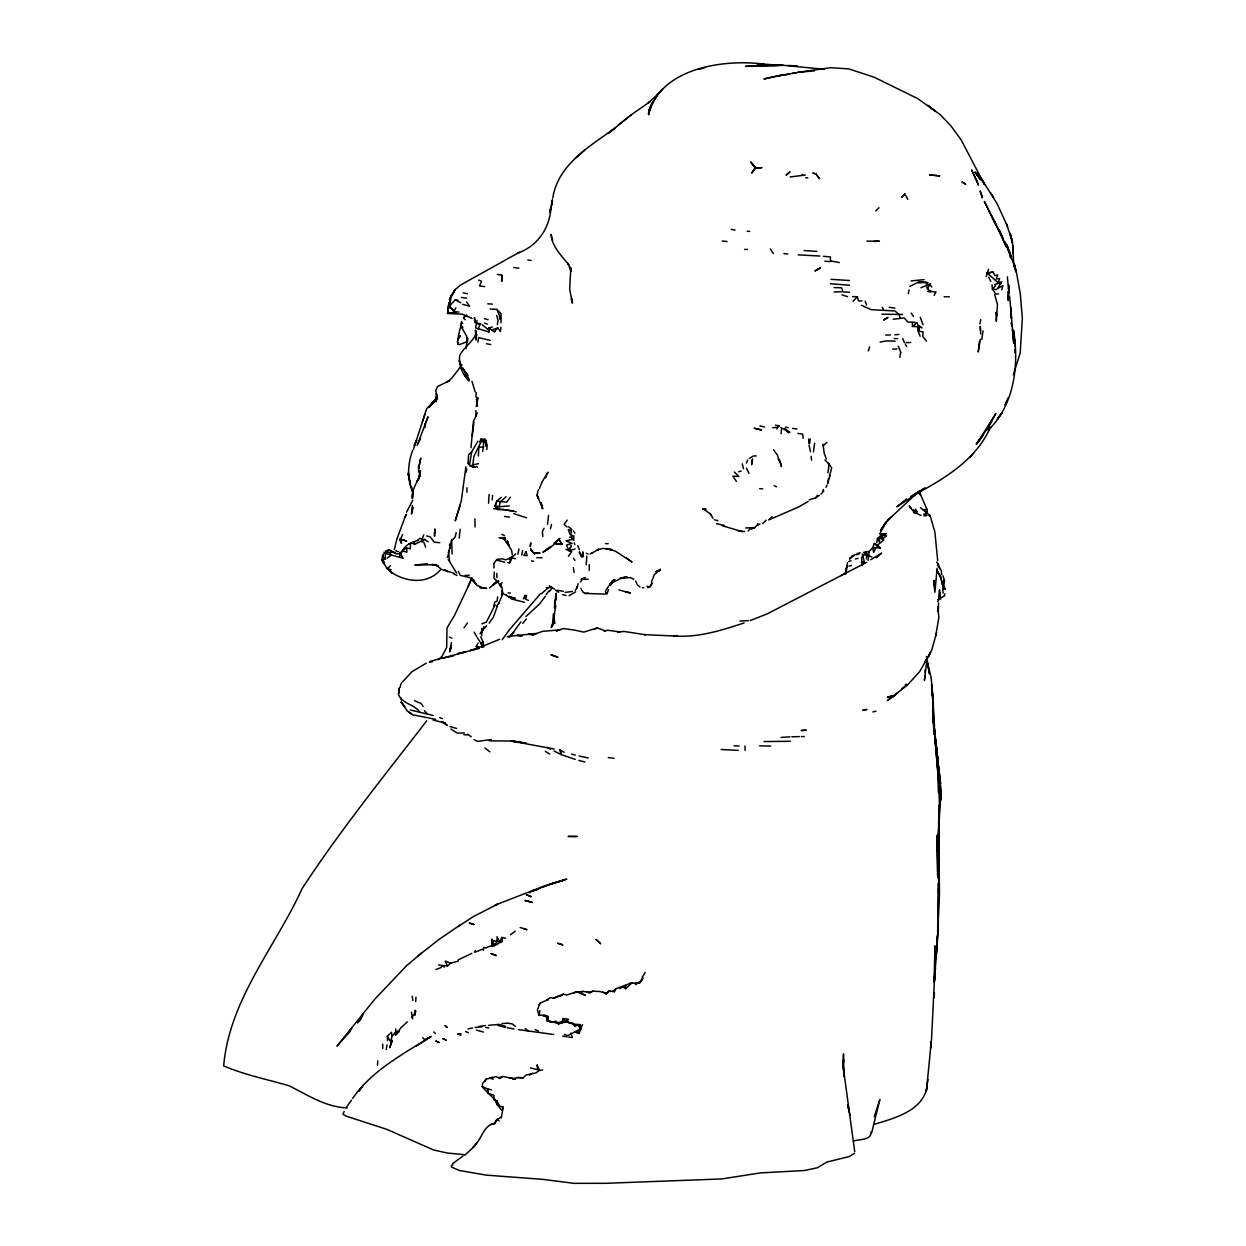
<?xml version="1.0" encoding="UTF-8"?>
<svg xmlns="http://www.w3.org/2000/svg" width="1246" height="1246" viewBox="0 0 1246 1246"><rect width="100%" height="100%" fill="white"/><g stroke="black" fill="none" stroke-linecap="round" stroke-linejoin="round"><path stroke-width="1.5" d="M501.266 1117.942L503.213 1107.18L499.724 1106.214L496.718 1100.794L493.977 1099.673L494.008 1095.327L487.793 1093.225L487.607 1088.911L482.218 1086.652L482.607 1083.537L485.971 1079.223L496.064 1076.637L500.316 1078.413L502.543 1076.451L515.673 1078.943L509.287 1077.977M933.784 723.692L933.784 734.206L933.285 700.205L931.541 684.63L932.475 695.829L932.148 687.371L931.058 677.466L926.619 658.791M1013.855 266.379L1012.484 242.082L1006.457 223.766M744.937 746.027L745.124 750.341M938.581 893.071L938.409 883.103L938.316 929.298L934.329 981.63L934.998 968.485L931.556 1038.681L926.619 1089.144M938.518 887.946L937.693 927.398M501.889 275.195L501.842 281.066L501.889 275.195L497.481 274.4M940.325 800.477L940.294 785.821L940.325 800.477L940.387 791.693M937.584 931.977L939.484 894.348L938.659 828.933L938.191 861.609M938.487 844.819L938.612 832.624M938.347 877.075L939.391 803.654L937.927 760.387L934.516 732.399L935.839 746.385M938.923 821.706L939.173 808.311L938.877 813.607M399.172 692.76L399.234 688.555L398.518 693.944L399.234 688.135L400.355 686.967M937.74 874.708L938.051 837.281M466.876 492.139L466.939 487.778M937.771 876.935L937.085 835.334L937.49 852.015M938.705 836.969L939.11 811.177M436.77 397.272L435.243 400.464L436.474 396.773L436.256 401.928L436.443 393.752L437.393 399.016L435.757 390.605L437.517 386.556L449.681 380.528L446.504 382.429L451.395 378.644L460.849 366.495M501.967 587.084L502.699 593.408L506.374 595.308M570.73 271.005L570.808 267.843L569.687 289.461L572.412 303.105L571.727 299.351M927.211 657.717L924.392 680.378L924.968 676.189M937.631 876.514L937.163 842.717M501.017 322.776L501.079 313.758L496.78 309.288L499.148 314.708M937.771 850.006L938.036 841.143L937.817 848.261M451.239 647.032L449.572 651.798L451.379 642.656M934.936 581.134L934.702 587.458L934.111 580.496L934.702 587.458L934.921 581.243M938.098 858.167L938.908 805.352L938.986 817.096M934.578 976.864L934.858 945.854L934.251 982.705L934.578 976.864L934.5 977.954M485.893 446.239L485.146 439.526L482.109 439.776L473.947 456.238L472.764 464.914L470.536 466.269L468.06 463.512L468.574 454.634L471.673 451.877L477.95 441.177M477.078 320.347L475.583 327.885L488.915 331.903L489.086 328.477M553.411 614.527L552.352 625.71L552.757 624.106L551.246 627.517L553.878 622.548M814.619 443.311L813.451 451.987M573.705 540.468L573.908 536.076L570.808 535.032L571.322 530.578L568.285 529.612L570.045 534.534M940.138 799.2L940.387 793.889M483.448 950.34L483.588 947.412L486.314 947.988M937.989 842.888L938.456 833.403M415.712 1001.566L415.946 997.174M979.372 341.497L978.235 351.995L980.353 339.286M1014.82 352.307L1015.007 348.88M457.983 338.912L460.444 335.813C458.279 337.323 455.6 343.631 459.104 344.737L467.125 341.684M472.265 435.664L473.932 422.301M936.852 944.577L936.011 958.579L937.755 932.148M402.816 558.192L399.935 553.006L402.816 558.192L399.655 557.336L399.935 553.006L405.9 548.209M486.843 449.526L487.124 445.087L485.738 440.165L481.143 438.904L479.632 442.081M926.417 1089.705C920.638 1111.37 893.787 1118.425 874.645 1124.219M400.168 540.53L400.309 538.428L401.492 543.334L400.168 540.53L402.458 534.674M553.878 615.041L554.626 623.639L553.52 613.577M935.248 970.416L935.388 968.064M934.095 997.61L934.422 992.595M377.491 1065.252L377.772 1060.844M419.201 478.947L419.591 473.62L419.622 476.517M465.895 466.783L461.332 500.612L455.226 520.875L460.272 505.051M548.567 515.346L547.524 524.239M862.279 553.94L864.475 562.195L862.216 565.653L861.609 557.819L863.042 555.093L866.5 554.782L871.873 557.04M412.239 505.487L411.507 514.022L413.283 507.278M476.237 392.49L475.91 396.898L477.981 398.144L476.206 406.554M938.799 816.815L939.079 813.14M937.568 757.724L936.494 749.671L941.088 790.618L938.799 826.285M412.379 497.995C411.336 487.825 419.684 480.426 420.416 470.77L419.668 476.097L417.192 481.377L417.815 480.037M781.102 433.779L781.476 429.372M1008.185 291.58L1008.216 300.535L1008.73 285.038L1009.182 293.667M542.228 506.67L542.275 508.197L541.076 502.668L542.726 508.835L537.119 495.238L537.727 491.812M662.685 88.949L657.935 94.089L650.988 105.583L652.452 102.546L648.481 113.729L649.322 109.555L648.621 114.757C659.305 67.954 724.315 58.718 764 64.185L756.82 63.655L783.111 65.477M554.299 614.948L555.809 605.307M568.674 1021.315L561.619 1022.919L547.196 1021.081L548.131 1016.565L538.739 1014.602L537.384 1009.681L540.203 1003.155L548.474 999.432L546.916 1000.008L550.125 997.61L553.504 998.326L558.068 996.27M418.609 468.309L420.727 458.341L418.609 468.309L418.594 466.253L418.656 472.156M936.665 943.035L937.319 935.715M492.186 499.833L492.606 495.41M842.935 1066.42L843.511 1053.851L843.963 1075.329L844.212 1076.887L843.215 1067.121L854.74 1151.662M457.998 338.538L457.827 340.392L458.357 336.763M413.049 493.276C406.99 479.539 407.395 464.306 412.691 450.382M530.375 546.402L530.749 542.835L530.251 546.76M395.698 1028.916L395.589 1034.928M842.997 1065.86L843.62 1059.848L842.919 1066.623M494.304 572.226L494.008 578.144L496.811 581.041M554.439 607.97L555.918 593.672M555.918 596.927L556.323 593.065M809.729 443.358L810.196 438.981M926.479 341.139L922.741 336.358L923.099 331.934L918.66 331.156L919.127 326.717L916.76 322.823L913.271 322.169M448.467 305.628L456.083 313.182L448.467 305.628L447.625 313.447L462.468 314.194L472.032 318.415M414.871 1014.758L415.354 1010.319L414.747 1015.178L415.65 1010.927L414.248 1014.898L415.494 1012.282L411.819 1017.499M651.923 579.92L651.424 584.281L650.007 586.819L647.655 587.676M981.786 339.473L983.032 330.829M551.635 205.372L552.383 200.076L549.766 212.35L551.075 206.805C549.938 227.987 537.898 245.758 518.04 253.031L519.442 252.237L460.475 285.085L455.211 289.555L449.946 298.448M448.591 552.492L451.628 539.861M918.66 331.156L918.8 325.751L921.931 327.823L919.205 326.935M420.416 470.77L419.668 476.097M500.954 327.277L500.378 331.607L497.777 327.838L491.734 330.034L488.853 328.165L492.372 326.982M944.499 595.495L944.795 593.781M396.617 1034.414L397.085 1030.972M551.682 205.138L552.383 200.076M470.972 447.797L473.418 421.428L477.343 412.956M927.943 1079.472L926.245 1091.371L926.79 1087.571M497.652 596.912L497.029 601.242L494.678 602.052L493.805 606.319M478.339 456.036L478.916 447.189L483.495 447.034L483.479 442.517L482.109 439.776M880.548 534.674L880.299 536.294L883.367 537.961L883.601 540.157L877.137 545.437L874.287 543.552L872.73 547.601L869.194 551.557L868.213 560.435M497.372 324.708L498.011 320.393L496.718 315.487M488.541 503.228L489.102 494.444M827.796 483.043L828.45 478.573M899.877 357.306L900.531 352.992M876.779 542.773L877.449 538.459L880.237 536.387M404.857 517.106L406.476 514.193L404.358 518.959M436.349 397.567L436.474 396.773M938.581 603.017L938.285 611.599L937.708 606.475L938.892 617.455L935.699 635.912M424.824 426.148L425.26 423.547L424.621 427.347M846.797 566.992L847.498 562.678M939.577 597.13L940.278 592.878L939.001 598.064M937.631 601.693L939.048 598.905L944.39 595.868M939.686 596.398L940.278 592.878L938.674 599.684M586.819 556.043L586.212 564.89M589.311 570.419L589.202 564.547M539.082 1015.007L539.845 1010.522M937.117 568.301L934.889 592.255L933.799 580.698M449.245 306.314L450.631 298.978L449.245 306.314L455.304 299.756L457.936 300.27M459.572 330.626L458.435 336.171M477.825 342.136L478.651 337.635L490.192 340.345M386.229 1049.49L387.039 1044.973M495.737 503.353L495.223 505.86L499.241 506.733L500.067 502.231L506.063 496.733M459.618 330.47L461.222 324.863M936.556 632.781L931.572 650.599L919.75 671.485L907.415 685.098L887.339 700.657L898.101 692.449M854.554 1153.282L849.149 1156.584L827.001 1162.02L817.267 1167.782L804.589 1170.492L760.309 1172.922L721.761 1178.95L605.696 1183.311L574.11 1183.357L542.789 1179.355L486.298 1175.134L459.244 1170.461L451.395 1167.004L451.488 1165.353L452.983 1164.885M555.529 600.852L556.323 596.616M394.297 549.673L396.82 539.269L403.938 520.034M383.534 563.566L381.93 559.656L382.756 555.389L382.647 561.043L384.749 564.874L387.413 568.783L391.135 569.749M979.932 323.898L980.758 319.63M517.915 554.205L518.959 548.925M578.097 583.549L577.241 587.816L575.231 590.308M466.144 472.265L466.783 469.135M521.685 555.124L522.619 550.592M482.623 451.286L483.495 447.034M460.148 529.223L459.244 538.085M547.196 1021.081L548.131 1016.565L543.069 1015.537L544.907 1014.929M552.772 198.145C557.772 164.41 590.495 145.922 615.508 127.653L608.079 133.509L631.161 114.866L649.929 101.736L648.122 103.138L657.935 94.089M466.051 348.631L467.562 337.931L467.562 341.326L466.611 336.14L460.553 325.642M871.639 1132.91L879.863 1099.517L874.225 1116.774M908.287 293.604L909.128 289.913M554.532 604.045L555.7 598.999M904.861 194.065L901.512 197.257L904.861 194.065L907.742 199.344M830.038 475.567L827.78 483.308M424.73 427.534L425.556 424.076M456.176 532.696L455.039 537.26L451.675 540.593L452.08 554.003M847.373 565.668L845.629 574.188L845.738 568.192M550.436 528.693L551.526 524.504M648.948 110.956L650.101 106.658M502.465 594.685L498.4 604.17M1001.722 289.679L1002.937 285.521L997.314 288.714L1001.192 283.013L998.186 282.764M945.558 589.28L941.696 583.003L942.241 583.938M501.546 594.622L501.951 593.283M501.204 497.356L496.64 501.25L495.223 505.86L497.232 509.38L498.945 509.489L498.12 508.586M447.376 557.569L448.809 552.944M395.403 1035.286L401.025 1027.654L407.349 1021.829M827.905 472.826L829.088 464.151L824.93 459.914M528.397 600.385L525.485 599.046L526.653 595.323M413.47 449.339L426.615 408.828L436.816 397.801M640.646 982.05L641.612 978.967M392.038 1036.407L390.559 1041.609L387.366 1036.236L391.509 1032.327L392.038 1036.407L395.387 1032.295M545.701 477.888L546.231 476.268M868.306 350.951L869.646 346.84M497.17 606.631L493.4 617.097L489.164 623.202M485.224 1081.45L485.971 1079.223M422.394 421.818L425.073 413.765M608.484 589.529L607.098 593.626L604.762 594.077L585.433 593.454L583.097 592.224M509.225 596.133L509.489 597.722M652.702 579.11L654.181 574.827L660.458 569.266L656.86 571.4L659.944 570.512L655.489 571.712M986.707 274.712L988.592 269.245M471.673 451.877L469.602 464.509L470.536 466.269L475.567 467.25L472.452 466.643L473.558 466.347M507.698 562.6L509.583 562.849L511.39 557.678L505.767 559.812L502.403 558.8L496.905 559.376L494.195 563.083M418.142 442.891L428.001 416.818L425.976 422.347M423.718 534.861L421.911 539.985L424.497 539.425L428.219 541.87M829.415 476.284L831.674 467.935L829.088 464.151M486.579 621.754L495.16 604.777M503.213 1107.18L501.998 1110.544L497.388 1105.015L496.718 1100.794L493.977 1099.673M553.006 1021.86L558.769 1023.901L561.619 1022.919L563.208 1018.589L568.565 1019.181L565.419 1021.611L561.977 1021.782M1006.347 402.224L1007.874 398.128M400.978 554.377C402.925 546.262 410.744 542.01 418.329 540.437M564.407 1034.476L567.74 1035.675L574.484 1032.093L579.079 1033.51L582.505 1024.617M986.1 276.534L987.486 273.326L993.062 272.08L994.775 275.584L997.735 274.961L996.239 279.026L999.604 278.528L998.28 282.64L1001.768 281.876M1006.784 400.76L1005.117 405.184L1005.833 403.595M448.342 552.554L448.903 551.075M568.441 556.261L571.758 551.589L569.235 550.81L571.182 545.717L568.83 550.514L566.027 549.408M400.293 686.016L401.539 682.792M435.446 1033.573L433.826 1031.953M1013.325 374.797L1020.209 352.992L1022.343 318.446L1020.349 294.227L1015.957 269.541L1005.008 242.036L1011.565 257.143L1006.908 244.808L1009.338 253.016M746.447 463.06L747.662 459.93M539.44 488.525L541.652 482.981M478.153 329.037L480.068 324.318L476.361 323.384L480.691 323.617M491.625 946.539L494.6 945.652L492.497 940.309L492.263 944.702L491.859 939.079L492.497 940.309L499.848 942.194L501.764 937.475L505.611 938.222M546.792 474.928L547.929 472.25L541.745 482.467M822.858 490.784L823.404 489.522M643.014 977.876L641.908 980.446L635.553 984.636L635.429 983.406M875.876 547.57L873.617 552.57L872.73 547.601L880.392 547.788L877.137 545.437M826.036 487.311L827.079 485.005M928.223 657.172L930.435 652.281L928.706 656.05M619.885 988.763L622.455 986.676L625.741 988.654L632.267 982.596L615.836 988.779L614.356 991.941L609.232 990.648L606.241 993.841L609.232 990.648L610.4 991.645M412.769 500.191L406.539 512.168M930.217 285.054L931.852 287.047M472.047 578.284L454.432 615.555L446.987 627.968L446.675 647.468L441.972 656.408L438.499 659.601M463.964 627.906L467.375 623.047M880.065 533.226L886.233 521.778L880.501 530.438L885.781 522.868M448.918 302.731L449.23 307.669L448.918 302.731L447.625 313.447L454.136 312.216M509.583 562.849L511.981 558.037L515.439 558.675M523.32 598.843L525.127 595.199L525.485 599.046M544.066 528.304L542.337 531.653L542.867 536.528M478.776 648.559L476.237 646.565L478.059 643.061M776.881 429.045L778.236 426.444M417.13 445.243L420.603 438.685M435.306 399.421L433.81 402.224L436.801 396.929M494.6 945.652L497.061 941.073L497.076 936.727L499.848 942.194M460.506 367.399L462.017 364.611M455.896 307.84L453.731 311.702L459.058 312.061M980.711 438.545L976.786 443.95L995.881 413.345L988.265 427.425L976.225 443.919L981.677 437.19M470.957 579.577L467.904 586.882M484.009 626.598L481.439 632.766L481.906 628.514L481.657 635.849M473.091 1146.943C480.894 1140.697 481.953 1130.06 490.503 1124.562L494.911 1123.487L497.107 1119.64L498.275 1119.515M934.111 295.364L936.058 291.985C929.905 292.171 925.186 288.714 926.728 282.499L918.209 282.826M990.087 423.671L991.941 420.463L988.794 425.883M540.203 1003.155L539.051 1004.681M476.548 1143.003L474.679 1146.086L464.82 1155.182M457.609 344.161L458.544 342.634M927.367 288.714L930.419 283.776M642.142 977.409L645.179 972.503M610.213 585.527L612.611 581.726L609.294 585.449L612.611 581.726M652.047 583.58L650.007 586.819L647.017 586.259M502.278 639.587L509.427 629.713L540.546 593.672M755.465 167.182L751.634 173.101L755.559 168.21L750.995 162.167L755.559 168.21L761.727 167.618L755.559 168.21M605.977 590.293L608.422 586.508M613.281 580.418L610.665 584.452L613.671 579.873L611.506 582.084M809.121 499.958L815.772 497.793L817.392 495.301M383.768 563.208L384.593 561.946M474.399 952.24L475.551 950.496M823.466 256.333L830.412 256.91L830.443 261.613L824.899 261.224M461.643 321.468L460.475 325.486M510.081 636.768L520.89 621.879M525.859 616.583L539.207 604.357L545.514 596.164M490.503 1124.562L494.008 1123.581L496.562 1119.858L500.97 1117.241M392.225 551.386L389.313 549.984C386.649 550.903 378.177 557.32 385.232 557.865L385.528 553.458L399.655 557.336M351.45 1100.187L346.139 1107.632M538.007 490.722L538.661 489.787M567.179 520.127L564.158 524.317L567.023 526.996M511 635.585L512.854 633.015L510.097 636.55L513.788 632.143M558.769 1023.901L560.248 1021.86L561.619 1022.919M352.649 1098.396C371.962 1070.407 403.034 1054.147 431.116 1036.454L416.32 1046.11M580.387 581.991L582.131 579.639M418.049 955.698L421.413 953.237L406.741 965.557L374.766 999.199L336.996 1046.064L350.375 1031.143M479.975 633.793L482.747 630.102M613.39 580.511L609.808 583.922L622.315 577.708L627.143 576.836L620.072 578.315L630.523 577.583L633.84 579.219M510.408 497.201L506.717 502.122L496.64 501.25M435.757 400.184L428.826 407.551L436.411 398.798M426.693 720.842C384.251 775.931 340.236 830.272 302.155 888.507C275.304 947.396 229.529 999.043 223.657 1065.875C244.652 1074.955 267.205 1079.348 289.041 1085.78C307.575 1094.891 325.408 1107.133 347.182 1107.881M918.193 491.874L887.09 520.984L891.918 516.498M929.703 516.451L927.304 512.822L920.389 507.667M546.153 594.544L548.925 590.962M854.958 554.61L849.679 558.815L850.597 557.647M351.964 1028.059L349.301 1031.423L350.095 1030.473M496.391 606.319L498.852 603.266M906.481 498.976L896.902 506.764L918.972 492.201L916.713 493.541C946.135 477.763 976.553 458.964 990.492 427.067L988.203 430.244C1014.478 404.623 1019.119 365.28 1013.605 330.579L1014.556 341.388M436.349 398.237L430.727 405.573L437.377 397.863M549.299 591.585L551.651 588.751M522.775 623.343L526.388 618.997M402.567 681.827L412.192 671.532L426.21 663.215M357.509 1022.966L359.969 1020.022L358.91 1021.299M885.096 523.865L888.959 519.27M969.824 457.531L973.733 452.874M759.998 524.13L757.755 524.177L754.874 527.556L745.669 527.946M849.679 558.815L852.311 555.716M486.672 625.71L481.75 631.286M821.021 494.07L823.84 490.831M748.13 531.014L750.715 528.102M491.734 330.034L494.366 331.701L497.777 327.838M500.456 586.009L499.911 585.137L502.091 582.707M549.361 547.274L542.913 552.274L553.38 545.063L559.952 538.365L554.003 543.178M853.074 301.283L857.373 296.719L858.494 300.847L861.967 300.909M387.413 568.783L390.496 565.528M510.891 598.376L511.872 597.348L515.237 598.267L508.882 597.036L511.872 597.348M495.799 583.019L489.522 587.941M512.651 1078.911L517.604 1077.556L523.336 1077.759L525.874 1075.111L535.936 1072.915L539.3 1070.47L542.633 1069.956M396.789 1033.9L399.312 1031.392M762.786 523.585L766.197 520.236M875.782 210.901L878.975 207.755M905.079 685.3L906.356 684.054M901.543 689.1L903.833 686.873M823.185 445.834L826.83 442.392M768.72 519.909L772.131 516.685M877.449 556.541L876.218 557.694L881.654 553.115L870.876 559.688M512.791 556.573L515.719 553.863M915.016 513.71L917.04 511.841L915.405 509.022M915.218 494.039L911.433 497.512L919.174 491.905M576.182 157.666L584.514 150.159M432.253 403.081L436.147 399.655M541.465 593.703L548.006 588.003M496.453 581.991L493.042 584.95L498.369 580.807M420.93 953.611L438.826 939.562L460.818 924.548M892.51 697.355L896.248 694.131M438.53 965.074L447.485 965.946L450.725 963.158L458.232 961.164M893.195 319.21L904.207 317.964L907.82 322.044L912.259 322.044L912.477 326.436L916.76 322.823M417.208 540.53L420.027 538.272L422.067 539.534M612.596 991.38L615.836 988.779M575.621 591.803L569.033 595.744M618.483 124.912L631.161 114.866M574.484 1032.093L580.838 1028.822L580.231 1024.601L573.752 1024.196L565.419 1021.611L563.208 1018.589M452.656 1163.608L462.982 1156.054M925.108 487.731L920.607 491.064M510.58 934.734L515.19 931.151M509.147 558.706L511.639 556.837L512.527 557.99M458.341 926.401L473.293 916.651L497.575 904.175L494.569 905.437M463.621 317.574L466.409 315.503M560.108 996.504L563.317 994.121L566.681 995.024L575.045 992.283L582.91 991.427L589.311 992.268L592.831 991.146L599.264 991.473L606.023 992.984M580.231 1024.601L574.967 1026.019L572.989 1023.293L568.768 1022.639M464.587 316.811L466.736 315.254L464.337 316.671M440.274 570.045C426.739 585.34 404.374 581.929 389.328 570.964M909.814 286.393L919.252 281.689L925.669 282.172L927.133 283.372M590.651 992.657L592.831 991.146M591.539 553.333L592.348 552.772M815.772 497.793L819.385 495.316M477.981 398.144L476.377 399.218L477.514 406.087M611.786 581.633L614.979 579.577M913.256 495.005L923.379 488.853M493.323 1079.129L489.725 1078.164L492.575 1077.276M880.439 536.73L883.367 537.961L886.545 535.951L879.847 533.786L886.311 533.786L883.149 535.453L880.766 533.958M458.123 959.934L471.767 953.377M509.598 558.862L511.997 557.398M749.267 458.435L753.223 456.052L756.26 455.896M573.845 993.155L576.431 991.614L585.48 995.429L579.811 992.423L582.91 991.427M866.655 562.32L767.162 613.92L750.263 620.524M841.05 575.636L846.236 572.615M563.317 994.121L553.504 998.326M495.145 945.387L498.743 943.347M428.203 1037.762L424.808 1039.662L422.69 1037.84M910.717 496.391L917.383 492.746M930.637 283.667L920.965 287.764M532.494 1073.164L529.332 1074.862L531.248 1074.083M387.117 558.208L391.571 555.015L389.515 552.57L386.135 551.791M769.576 519.582L798.686 506.951L808.093 501.531M496.952 581.866L494.195 583.268L498.852 581.415M496.843 904.471L544.222 885.999L563.488 880.206L549.377 884.442M411.32 542.726L414.622 544.393L420.385 541.512L423.702 542.041L425.68 547.15M590.137 554.049L598.843 549.112L597.239 550.14L602.597 548.38L612.378 549.72L606.023 548.567L615.306 551.075L632.049 562.102L626.442 557.834M486.968 947.381L495.643 944.25M486.22 622.128L481.859 623.857M468.06 463.512L469.353 462.905M499.708 639.26L481.828 646.627M851.984 556.479L853.962 555.56M499.926 942.724L502.325 941.618L501.764 937.475M480.707 636.986L483.183 642.079L480.831 643.138L477.234 637.563M848.775 561.557L850.971 560.56M531.699 891.762L536.247 889.722M594.295 629.277L597.426 627.906L605.463 630.943M927.086 509.349L927.304 512.822L923.707 514.396L927.055 515.439L923.987 515.969M805.337 175.047L790.213 176.948M529.223 892.852L530.189 892.448M482.342 949.234L475.661 951.991M751.307 529.067L754.609 527.743M478.526 463.621L472.764 464.914M542.057 887.51L553.208 883.212M537.696 889.177L540.593 888.071M560.326 629.448L556.339 630.959L563.426 628.56L573.627 629.962M435.835 969.513L440.897 967.644L442.377 965.557L444.37 967.145M421.382 540.546L424.497 539.425M499.428 1077.541L502.543 1076.451M581.789 578.783L585.309 577.583M866.11 551.651L863.665 552.445L868.213 556.09L866.11 551.651L869.194 551.557M569.235 550.81L575.06 548.91M477.296 648.278L470.256 650.552L479.414 648.263M554.844 882.791L566.805 879.131L551.199 883.897M559.345 629.915L542.586 631.348L532.4 635.055L536.356 633.451L507.823 636.457M744.049 622.969C721.325 630.414 697.838 637.921 673.588 635.943L677.17 636.145L644.166 634.619M698.944 69.34L704.644 67.642M855.472 559.018L858.073 558.286M483.479 442.517L486.08 441.785M772.613 427.783L777.348 427.285M430.072 661.408L441.785 658.153M848.947 566.12L851.594 565.404M774.358 76.629L790.275 73.888L781.709 75.274M780.853 75.134L777.006 76.162L780.074 75.523M738.551 471.798L741.261 471.097M872.916 711.949L875.891 711.17M517.604 1077.556L523.336 1077.759M773.05 76.863L763.907 78.996L777.597 76.006M923.722 509.957L926.884 509.162L919.096 491.204L920.218 494.927M597.426 627.906L583.751 632.111L574.562 630.087M475.91 649.135L442.221 658.231L453.513 655.879M385.559 559.174L382.055 559.984L382.647 561.043L381.93 559.656M572.381 539.316L565.98 540.811L572.054 543.474L566.525 544.969L568.83 550.514M856.189 554.719L859.086 554.065M385.808 550.763L389.313 549.984L395.885 553.754L399.312 553.816M857.123 553.473L860.207 552.803M468.075 1028.931L472.53 1027.997M509.365 505.923L499.241 506.733M1001.192 283.013L994.635 284.322L995.538 285.832L992.392 289.119L995.865 293.947L998.576 293.916M572.475 591.398L565.17 592.411M429.309 662.296L432.378 661.719M604.045 630.959L607.83 630.274L619.823 631.924L617.705 632.034L624.215 631.473L645.568 634.775M937.74 599.466L940.808 598.921M853.432 1140.962C859.101 1139.202 871.515 1140.355 871.032 1132.038M744.656 531.497L738.239 530.983M880.065 342.074L886.887 340.874L895.111 341.202M475.069 1027.498L481.984 1026.86M491.313 739.563L477.42 741.386L474.119 739.703M389.515 552.57L392.568 552.103M494.366 331.701L495.176 331.576M505.253 537.54L498.976 537.836L505.736 539.316L503.649 538.365L511.608 550.202L512.308 554.922M488.572 1025.349L498.945 1024.383L505.674 1026.393M911.122 280.911L924.08 279.618M427.425 563.768L414.778 565.014L435.01 564.734L432.004 564.5L438.343 566.073L435.43 564.531L441.505 569.422L454.12 573.269M993.062 272.08L986.879 272.796L998.046 282.655M479.118 1026.346L485.317 1025.614M464.353 732.944L457.453 733.178L450.912 729.05M494.008 1123.581L494.911 1123.487M507.371 636.908L509.645 636.69M814.401 70.851L797.642 72.361L830.708 67.689L848.993 68.919L874.334 77.314L917.601 98.543L940.014 114.476L951.041 125.986L961.18 139.941L984.511 184.61L977.253 172.057M585.433 593.454L588.486 593.174M781.055 737.414L789.964 736.853M894.862 334.769L898.88 334.458M502.045 1023.589L508.539 1023.091M465.21 575.496L469.275 575.2M739.953 621.115L748.457 620.601M892.681 349.16L896.933 348.911M782.768 65.244L745.669 66.365L782.768 65.244L823.98 69.278M569.624 537.26L572.272 537.119M461.238 1033.853L457.625 1034.024L460.771 1035.192M874.053 241.444L879.396 241.21L866.873 241.132M744.578 249.449L747.413 249.325M489.304 740.809L509.801 741.043L526.248 743.146L514.396 741.308L510.891 740.981L554.205 749.002M834.104 291.922L841.439 291.798M906.185 342.65L910.717 342.494M497.232 509.38L503.695 509.349M702.557 509.474L705.999 509.349L703.04 508.602L711.559 514.91M555.436 1022.172L549.065 1021.471L552.258 1021.751M791.849 736.791L799.325 736.62M764.063 741.557L790.213 741.277M581.057 579.265L588.205 579.25M885.626 335.034L890.547 334.94M861.298 562.242L864.475 562.195M772.613 65.462L778.267 65.384M536.761 557.71L542.072 557.678M801.287 736.604L804.309 736.604M912.477 326.436L919.127 326.717M546.262 587.614L552.227 587.598L549.33 586.025L554.454 589.093M630.274 983.125L639.899 982.969L638.731 982.471M759.499 745.856L770.729 746.058M834.119 287.577L841.548 287.795L842.997 291.86L849.461 292.249M881.841 314.21L902.587 314.475M944.11 296.719L949.327 296.766M894.207 338.585L897.681 338.616M561.946 544.206L555.903 544.097L562.289 544.44L559.547 540.593L562.289 544.44M852.498 296.595L857.373 296.719M900.422 318.353L898.864 314.304L894.955 310.97L871.203 309.678L861.453 305.27M830.49 283.776L849.57 285.194M734.065 745.824L739.127 745.996M798.219 254.854L819.743 256.037M490.239 309.039L496.188 309.304M605.447 543.552L608.219 543.692M531.092 634.401L528.615 634.276L532.354 634.775M787.955 65.446L797.456 65.991M747.179 231.258L749.718 231.398M410.308 709.986L433.156 715.469M831.051 279.338L849.383 280.506M738.239 750.357L721.107 749.5M804.137 250.586L816.831 251.365M496.515 508.134L499.428 509.443L513.492 510.876M398.658 551.557L396.212 551.386L396.057 550.311M487.762 303.79L492.388 304.133M493.478 508.695L496.033 508.898M759.593 488.603L762.677 488.868M926.728 282.499L927.943 282.608M476.237 646.565L482.654 647.126L480.831 643.138L483.744 647.017L483.183 642.079M533.397 552.663L539.814 553.224L533.397 552.663L534.674 554.081L530.796 549.626M783.921 253.608L787.799 253.966M505.86 509.894L516.358 511.795M439.822 542.695L434.138 542.166L430.275 536.901L426.708 535.936M722.213 241.039L726.979 241.506M553.691 1034.507L518.398 1029.601M805.695 177.695L807.829 177.913M839.321 262.563L830.864 260.975M742.616 531.715L722.291 525.765M463.808 734.595L467.203 734.984M996.317 289.57L992.392 289.119L991.987 284.867M555.14 1021.19L556.261 1021.331M568.768 1037.093L572.335 1037.497L570.964 1033.214M463.917 1154.668L447.003 1152.971L433.437 1149.918L386.883 1129.359L346.528 1116.276L342.915 1114.267L344.192 1111.448M508.103 592.816L510.424 593.096M527.806 260.025L531.092 260.43M513.617 267.532L518.866 268.17M508.913 1023.511L512.324 1023.932L515.564 1026.424M919.252 281.689L922.242 282.063M484.616 286.611L479.508 285.957L481.532 281.222L478.698 280.116M466.736 298.152L461.378 297.436M889.192 307.341L894.862 308.089M792.596 428.437L797.019 429.045M504.521 516.451L509.552 517.152M724.378 525.469L716.466 523.694M823.793 69.34L818.887 68.623L822.22 69.106M608.297 757.537L613.998 758.378M797.876 433.406L802.704 434.122L803.14 438.265M427.176 717.665L414.217 715.064M498.447 1078.133L500.316 1078.413M642.5 587.645L643.839 587.863M530.422 1067.853L539.643 1070.33L537.026 1064.847L537.571 1069.084M520.517 635.834L517.152 635.289L522.09 636.13M514.1 1028.962L507.138 1027.763M514.396 741.308L520.034 742.273M927.554 291.346L930.949 291.938M575.247 759.421L561.027 754.5L560.17 749.921M562.694 1036.065L567.07 1036.874M557.289 590.199L563.285 591.367M433.187 720.172L445.009 722.882M731.262 229.373L735.109 230.105M785.525 427.129L788.188 427.643M463.138 292.857L467.39 293.682M775.433 425.151L779.685 425.992M531.497 560.871L533.584 561.276M485.769 1027.42L488.775 1027.997M486.532 343.756L490.753 344.581M483.417 588.19L476.72 585.153L472.203 578.985L476.206 584.249L470.49 578.378M428.235 717.883L435.789 719.425M588.314 757.973L579.063 755.995M504.583 562.164L497.325 560.264M505.191 1027.389L497.917 1025.489M759.951 425.898L764.639 427.035M562.662 594.638L566.042 595.432M491.454 1089.829L487.607 1088.911L487.793 1093.225M571.556 754.142L575.309 755.06M462.733 304.32L469.617 306.282L466.674 302.03M524.41 602.285L511.343 598.905M578.705 760.403L584.872 761.991M483.339 1032.046L476.424 1030.084M513.71 513.648L526.591 517.76M625.367 591.663L630.445 593.018L618.966 589.95M484.476 318.711L488.058 319.661M456.675 728.474L449.868 726.496M520.158 927.491L527.011 929.765L523.694 928.457M714.41 519.753L717.898 520.719M403.439 551.215L406.881 552.196L406.679 547.897L410.308 548.847L410.479 544.471L408.953 543.661M841.938 294.897L847.592 296.641M444.853 722.758L441.177 721.559L447.345 725.484M622.455 986.676L625.336 987.673M469.617 577.537L460.257 575.341L458.31 571.369M484.429 323.057L487.373 324.147M554.096 751.058L561.027 754.5L560.451 751.447M465.568 1031.563L468.496 1032.654M586.321 991.738L589.654 993L589.311 992.268M450.725 963.158L445.165 961.087L447.485 965.946M586.259 553.302L588.128 554.003M439.636 717.525L442.455 718.63M535.095 1029.585L538.428 1030.925M564.158 752.273L559.656 749.827M471.689 579.53L474.477 580.714M501.842 534.363L504.474 535.515M449.308 637.064L451.924 638.201M393.362 551.931L395.527 552.913M780.759 427.58L789.855 432.424L786.6 430.119M453.669 573.892L456.986 575.418M913.583 511.919L921.012 515.47M937.553 565.295L941.306 570.466L941.711 574.733M602.643 992.112L606.241 993.841M495.596 506.826L496.967 507.511M917.04 511.841L913.178 509.879L913.614 512.682M414.529 700.735L421.179 703.554L423.126 706.451M774.109 485.613L776.445 486.812M874.287 543.552L880.392 547.788M455.304 299.756L460.755 302.794M550.53 749.329L547.165 747.335M883.601 540.157L879.162 537.462L879.66 542.493L877.449 538.459M461.736 322.73L462.733 323.337M549.704 754.064L545.327 751.291M555.467 590.137L558.738 592.224M409.747 712.774L411.616 713.974L407.255 710.968L401.337 702.323L404.779 706.357M605.805 592.769L607.098 593.626L605.385 591.461M640.008 586.944L637.251 584.779M444.915 569.858L447.781 571.774M922.959 509.77L927.304 512.822M494.226 505.907L499.428 509.443M408.735 712.073L413.765 715.547M467.686 734.206L471.253 736.744M525.282 1028.682L528.725 1031.19M498.089 1104.968L499.724 1106.214L497.388 1105.015L494.428 1099.268L488.697 1093.505M484.896 747.927L489.74 751.79M482.093 324.645L487.965 329.411M930.575 107.421L928.068 105.458L935.123 111.112L931.821 108.402M390.232 571.431L392.147 572.942L386.54 568.192M445.694 723.988L446.956 725.001M568.565 526.84L571.789 529.457M876.592 545.701L879.91 548.442M487.607 1092.711L482.218 1086.652M497.372 1119.344L499.225 1120.995M420.027 712.447C414.871 704.333 402.629 704.177 398.502 694.707M773.517 449.666L777.722 455.538L778.563 460.288M734.408 472.078L738.878 476.408L732.913 476.143L736.37 481.361M538.739 1014.602L539.643 1015.49M471.704 578.689L474.212 581.166L471.377 577.63M463.637 318.01L465.147 319.77M802.066 174.315L802.86 175.156M506.047 594.638L507.62 596.32M880.517 534.846L883.367 537.961M784.855 428.422L788.687 432.783L786.242 429.449M572.989 1023.293L574.967 1026.019M752.148 163.662L755.403 167.494M424.45 710.703L426.739 713.413M468.932 380.653L464.337 374.532L468.932 380.653C462.328 374.221 458.403 364.813 459.727 355.608C463.839 346.559 474.212 341.731 476.455 331.654L475.692 333.99L475.489 330.392L476.548 334.66L475.972 339.784L476.548 334.66L475.489 330.392M936.665 562.071L937.786 563.504M573.3 530.983L574.936 533.132M530.967 549.969L531.808 551.09L530.687 548.676M400.947 701.872L403.081 704.722M469.275 379.532L462.515 367.866L468.075 375.622M465.147 371.697L466.814 374.018M911.247 508.586L909.175 505.674L912.57 510.471M911.138 313.089L913.458 316.437M580.838 1028.822L578.705 1025.707L580.574 1028.557M981.023 178.162L996.925 203.394L1007.64 226.616M476.579 466.284L477.327 467.359M573.425 558.083L574.982 560.42M770.246 248.873L773.361 253.545M456.612 573.051L448.264 559.516M384.095 552.087L384.671 552.959M936.556 569.78L940.855 577.459L936.774 570.232M943.02 575.854L944.53 580.823L943.705 586.601M990.835 193.068L993.56 197.366M497.855 581.882L499.911 585.137M709.94 513.399L713.008 518.305M749.033 473.402L746.479 468.122M905.266 344.083L906.667 346.497M577.599 1030.909L579.079 1033.51M474.15 632.127L476.626 636.472M882.324 307.373L883.57 309.631M635.507 581.057L636.924 583.642M580.854 588.314L582.552 591.585M576.493 586.508L576.976 587.411M988.935 210.776L996.006 225.137L984.34 201.416L995.243 223.283L991.52 215.792M546.013 1016.767L547.804 1020.318M551.838 238.609L552.585 240.135L551.059 234.404C552.056 246.895 561.635 255.695 568.846 264.962L567.942 263.295L571.089 271.488L570.201 267.018M1002.485 236.802L994.495 221.617L1006.347 246.926L999.121 229.825L1003.404 239.232M988.732 277.204L990.741 281.425M571.182 537.244L572.35 539.736M994.573 294.274L997.454 304.336L996.317 321.219L996.208 312.762M902.665 338.585L904.425 342.603M923.084 324.801L920.28 317.372M828.434 462.842L829.12 464.415M900.936 352.556L898.226 346.123M581.321 556.666L579.234 551.807L582.303 557.211L582.801 551.838L583.455 556.541M577.739 545.67L579.437 549.688M574.126 572.444L573.362 567.631M471.985 381.323L475.162 391.836M826.425 459.042L824.26 453.684L823.014 444.277M918.333 331.748L920.109 336.233M574.172 542.913L574.827 544.595M929.859 514.8L934.843 531.762L937.708 560.7M939.344 574.141L941.446 579.702M940.138 576.119L944.125 589.265L942.007 581.15M865.191 301.189L866.562 304.99M938.254 563.893L940.06 568.939M501.873 590.947L502.699 593.408M496.718 1100.794L497.575 1103.489M462.359 326.327L462.858 327.885M400.667 697.589L401.368 700.003M411.258 486.205L412.987 492.232M779.342 459.291L781.367 466.502L780.308 461.643M742.305 463.855L743.519 468.745M926.385 659.679L928.488 668.51M1009.696 254.682L1010.444 258M848.043 1106.308L848.713 1109.392M847.716 1104.75L849.99 1115.388M809.075 444.947L810.445 451.659M1011.113 322.948L1011.783 326.172M412.66 1018.885L411.414 1012.11M1013.917 336.918L1012.453 329.411L1013.73 343.304L1009.587 296.018M926.494 656.471L929.173 672.233M449.572 561.074L448.669 553.613M481.143 438.904L481.408 440.383L484.756 439.231L481.657 440.196L485.146 439.526L485.753 441.318L485.738 440.165M757.755 524.177L758.035 525.734M928.784 670.223L929.391 673.634M996.208 312.419L996.816 315.892L996.302 312.824M928.737 669.616L929.36 673.338M933.285 700.205L932.195 692.558L932.74 699.473M935.45 739.345L936.104 743.831M499.35 315.285L499.958 319.459M933.083 713.6L932.6 710.064L938.098 763.206M936.447 749.5L940.574 783.765L936.353 747.802M935.232 736.308L933.238 717.135L937.74 771.165L935.294 742.445M932.538 719.067L933.036 722.836M449.479 544.128L450.024 548.365M917.508 326.436L918.084 331.125M934.516 732.399L936.961 751.899M412.255 996.239L412.784 1000.476M933.815 728.489L934.765 736.402M935.045 737.461L935.466 740.981M933.815 727.103L934.235 730.919M488.494 328.072L488.915 331.903M935.154 740.077L935.544 743.753L935.107 738.567M936.447 752.086L937.054 757.786M474.352 317.777L474.788 322.044M571.509 298.791L571.774 301.454L571.525 298.573M1007.36 276.752L1008.528 289.119M474.695 317.917L475.115 322.558M932.195 692.558L932.475 695.829M811.193 456.301L811.535 460.132M936.338 746.354L936.945 756.291M934.812 735.109L934.531 731.651L934.78 735.249M414.42 541.792L414.622 544.393M942.692 588.019L943.066 593.143M937.584 763.907L938.409 792.908M933.784 729.72L932.631 701.187M980.509 330.455L980.259 326.421L980.727 334.021M625.57 985.555L625.741 988.654M500.861 584.327L501.032 587.38M932.148 687.371L932.522 696.421M387.366 1036.236L387.537 1040.535M932.6 698.227L934.469 725.935M496.765 573.409L496.92 577.723M937.599 855.488L938.721 881.545L937.927 856.22M808.701 438.966L808.81 443.28M866.5 554.782L866.609 559.096M475.91 410.541L476.034 416.18M408.361 472.359L408.408 475.738M941.213 799.714L941.088 790.618M474.913 518.834L475.038 526.965M382.693 1044.164L382.756 1048.509M938.067 851.953L938.378 877.215L938.456 866.64L938.581 876.39M925.155 669.647L925.186 672.31M493.914 563.613L493.946 567.958M1013.855 263.015L1013.87 266.675M1014.914 345.111L1014.914 346.326L1015.038 339.706L1014.914 345.111M434.574 533.381L434.511 536.278L434.87 528.974L434.574 533.381M553.722 616.412L554.159 622.066L553.722 616.412M939.562 589.934L939.297 595.977L939.562 589.934M412.691 493.992L412.442 498.384L412.691 493.992M931.151 1041.672L930.653 1047.87L931.151 1041.672M752.506 459.198L751.603 464.54L752.506 459.198M451.239 646.363L450.008 650.521L451.239 646.363M391.228 1043.136L389.687 1047.777L392.319 1040.363L391.228 1043.136M944.157 580.262L943.02 583.221L944.157 580.262M451.052 295.941L449.432 300.052L455.211 289.555L451.052 295.941M415.868 441.769L414.186 445.788L416.647 440.461L415.868 441.769M363.24 1013.621L360.53 1019.477L363.24 1013.621M526.186 551.729L523.881 555.373L527.183 555.7L526.186 551.729M927.164 658.62L924.657 662.389L927.164 658.62M982.969 435.29L978.904 440.866L982.969 435.29M1002.236 412.504L997.392 418.983L1002.236 412.504M362.913 1085.546L359.066 1090.889L362.913 1085.546M786.927 174.456L786.133 175.172L790.073 171.714L786.927 174.456M550.514 547.306L544.907 551.106L550.514 547.306M884.816 319.303L883.694 320.066L887.977 317.45L884.816 319.303M818.124 269.167L814.962 270.974L820.507 267.843L818.124 269.167M892.494 695.751L887.417 697.324L892.494 695.751M460.709 652.935L457.718 653.698L465.708 651.86L460.709 652.935M535.204 890.002L532.572 890.656L538.334 889.27L535.204 890.002M865.69 709.69L862.746 710.313L866.842 709.441L865.69 709.69M796.225 72.891L791.802 73.467L796.225 72.891M806.006 730.249L801.396 730.468L806.006 730.249M486.47 588.424L480.084 587.52L486.47 588.424M577.178 836.471L568.347 836.44L577.178 836.471M939.593 175.888L929.625 174.907L939.593 175.888M761.462 429.948L754.36 428.297L761.462 429.948M528.865 901.388L524.909 900.5L532.4 902.462L528.865 901.388M404.187 540.11L400.947 539.347L406.617 541.294L404.187 540.11M560.934 944.203L557.585 943.191L562.818 945.029L560.934 944.203M473.916 924.532L469.415 923.052L473.916 924.532M531.045 896.622L526.419 894.753L531.045 896.622M496.188 955.511L491.111 953.579L496.188 955.511M816.052 174.113L812.797 172.976L815.865 174.066L819.525 178.661L816.052 174.113M554.953 656.221L550.857 654.711L558.006 657.374L554.953 656.221M962.691 182.228L961.834 181.916L965.697 184.237L962.691 182.228M439.153 1042.497L435.975 1041.064L439.153 1042.497M446.099 1040.114L442.891 1038.588L446.099 1040.114M600.556 943.643L596.009 939.453L600.556 943.643M447.034 1027.311L445.165 1025.598L447.034 1027.311M980.415 179.626L975.057 172.228L980.415 179.626M508.835 545.343L507.34 540.951L508.835 545.343M976.817 180.779L971.6 169.908L978.468 185.109L976.817 180.779M538.474 498.883L537.119 495.238L538.474 498.883M461.269 366.106L459.307 360.826L461.269 366.106M981.957 196.432L980.166 190.965L982.378 197.787L981.957 196.432M410.417 484.305L408.377 474.119L410.417 484.305M1011.69 238.952L1010.101 233.204L1012.375 242.97L1011.69 238.952M1014.836 266.395L1014.509 264.619L1015.755 271.83L1014.836 266.395M935.512 742.756L935.014 739.299L935.497 742.694M1011.16 312.014L1010.755 307.731L1011.456 318.462L1011.16 312.014M1012.967 246.63L1012.889 245.664L1013.2 253.327L1012.967 246.63"/></g></svg>
